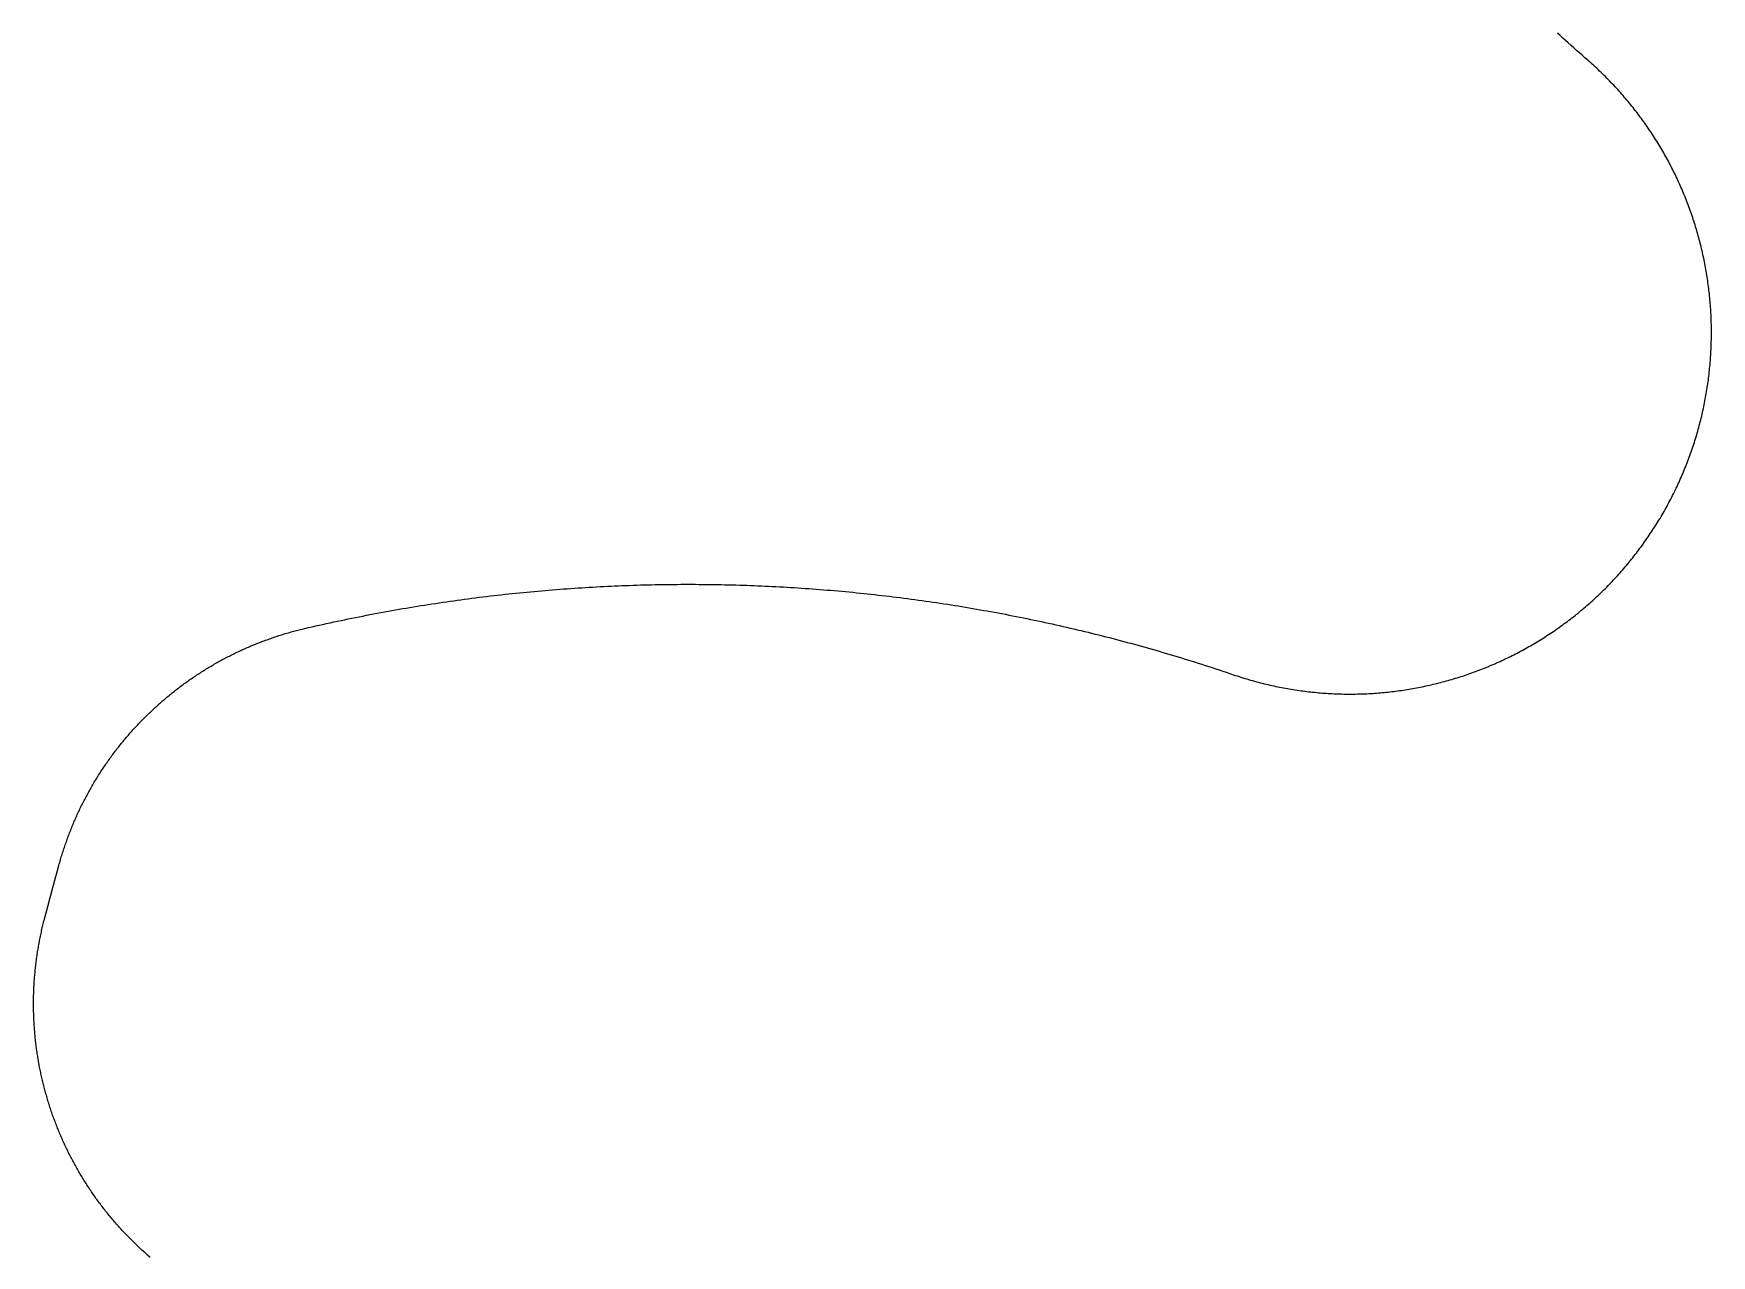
# Model space of a CAD drawing. Header units: millimetres. Extents: x 0 to 300, y 0 to 160.
# Drawn here: x 160.158 to 164.181, y 138.996 to 141.924 of the extents above; entities that cross this region are included whole.
import ezdxf

# ---------------------------------------------------------------- set-up
doc = ezdxf.new("R2010")
doc.units = ezdxf.units.MM
doc.header["$MEASUREMENT"] = 0
doc.layers.add('Layer 1', color=1, linetype='Continuous', true_color=0xff0000)

msp = doc.modelspace()

# ---------------------------------------------------------------- linework, layer by layer
at = {"layer": 'Layer 1'}
msp.add_lwpolyline([(160.4378, 138.9907), (160.4313, 138.9967), (160.4248, 139.0028), (160.4183, 139.0088), (160.4118, 139.0149), (160.4093, 139.0172), (160.4068, 139.0196), (160.4043, 139.0219), (160.4018, 139.0243), (160.3994, 139.0267), (160.3969, 139.0291), (160.3945, 139.0315), (160.3921, 139.0339), (160.3897, 139.0364), (160.3873, 139.0388), (160.3849, 139.0412), (160.3825, 139.0437), (160.3801, 139.0462), (160.3778, 139.0486), (160.3754, 139.0511), (160.3731, 139.0536), (160.3708, 139.0561), (160.3685, 139.0586), (160.3662, 139.0611), (160.3639, 139.0636), (160.3617, 139.0662), (160.3594, 139.0687), (160.3571, 139.0712), (160.3549, 139.0738), (160.3527, 139.0764), (160.3505, 139.0789), (160.3483, 139.0815), (160.3461, 139.0841), (160.3439, 139.0867), (160.3418, 139.0893), (160.3396, 139.0919), (160.3375, 139.0945), (160.3353, 139.0972), (160.3332, 139.0998), (160.3311, 139.1024), (160.329, 139.1051), (160.327, 139.1077), (160.3249, 139.1104), (160.3228, 139.1131), (160.3208, 139.1158), (160.3188, 139.1185), (160.3167, 139.1211), (160.3147, 139.1239), (160.3127, 139.1266), (160.3108, 139.1293), (160.3088, 139.132), (160.3068, 139.1347), (160.3049, 139.1375), (160.303, 139.1402), (160.301, 139.143), (160.2991, 139.1458), (160.2972, 139.1485), (160.2954, 139.1513), (160.2935, 139.1541), (160.2916, 139.1569), (160.2898, 139.1597), (160.2879, 139.1625), (160.2861, 139.1653), (160.2843, 139.1681), (160.2825, 139.1709), (160.2807, 139.1738), (160.279, 139.1766), (160.2772, 139.1794), (160.2754, 139.1823), (160.2737, 139.1851), (160.272, 139.188), (160.2703, 139.1909), (160.2686, 139.1938), (160.2669, 139.1966), (160.2652, 139.1995), (160.2636, 139.2024), (160.2619, 139.2053), (160.2603, 139.2082), (160.2587, 139.2112), (160.257, 139.2141), (160.2554, 139.217), (160.2539, 139.2199), (160.2523, 139.2229), (160.2507, 139.2258), (160.2492, 139.2288), (160.2476, 139.2317), (160.2461, 139.2347), (160.2446, 139.2377), (160.2431, 139.2406), (160.2416, 139.2436), (160.2402, 139.2466), (160.2387, 139.2496), (160.2372, 139.2526), (160.2358, 139.2556), (160.2344, 139.2586), (160.233, 139.2616), (160.2316, 139.2646), (160.2302, 139.2677), (160.2288, 139.2707), (160.2275, 139.2737), (160.2261, 139.2768), (160.2248, 139.2798), (160.2235, 139.2828), (160.2222, 139.2859), (160.2209, 139.289), (160.2196, 139.292), (160.2183, 139.2951), (160.2171, 139.2982), (160.2158, 139.3013), (160.2146, 139.3043), (160.2134, 139.3074), (160.2122, 139.3105), (160.211, 139.3136), (160.2098, 139.3167), (160.2087, 139.3198), (160.2075, 139.3229), (160.2064, 139.3261), (160.2052, 139.3292), (160.2041, 139.3323), (160.203, 139.3354), (160.2019, 139.3386), (160.2009, 139.3417), (160.1998, 139.3449), (160.1988, 139.348), (160.1977, 139.3512), (160.1967, 139.3543), (160.1957, 139.3575), (160.1947, 139.3606), (160.1937, 139.3638), (160.1928, 139.367), (160.1918, 139.3702), (160.1909, 139.3733), (160.1899, 139.3765), (160.189, 139.3797), (160.1881, 139.3829), (160.1872, 139.3861), (160.1863, 139.3893), (160.1855, 139.3925), (160.1846, 139.3957), (160.1838, 139.3989), (160.183, 139.4021), (160.1822, 139.4053), (160.1814, 139.4086), (160.1806, 139.4118), (160.1798, 139.415), (160.1791, 139.4183), (160.1783, 139.4215), (160.1776, 139.4247), (160.1769, 139.428), (160.1762, 139.4312), (160.1755, 139.4345), (160.1748, 139.4377), (160.1741, 139.441), (160.1735, 139.4442), (160.1729, 139.4475), (160.1722, 139.4507), (160.1716, 139.454), (160.171, 139.4573), (160.1704, 139.4605), (160.1699, 139.4638), (160.1693, 139.4671), (160.1688, 139.4704), (160.1683, 139.4736), (160.1677, 139.4769), (160.1672, 139.4802), (160.1668, 139.4835), (160.1663, 139.4868), (160.1658, 139.4901), (160.1654, 139.4934), (160.1649, 139.4967), (160.1645, 139.5), (160.1641, 139.5033), (160.1637, 139.5066), (160.1633, 139.5099), (160.163, 139.5132), (160.1626, 139.5165), (160.1623, 139.5198), (160.162, 139.5231), (160.1617, 139.5264), (160.1614, 139.5298), (160.1611, 139.5331), (160.1608, 139.5364), (160.1606, 139.5397), (160.1603, 139.543), (160.1601, 139.5464), (160.1599, 139.5497), (160.1597, 139.553), (160.1595, 139.5564), (160.1593, 139.5597), (160.1592, 139.563), (160.159, 139.5664), (160.1589, 139.5697), (160.1588, 139.573), (160.1587, 139.5764), (160.1586, 139.5797), (160.1585, 139.5831), (160.1585, 139.5864), (160.1584, 139.5898), (160.1584, 139.5931), (160.1584, 139.5964), (160.1584, 139.5998), (160.1584, 139.6031), (160.1584, 139.6065), (160.1584, 139.6098), (160.1585, 139.6132), (160.1586, 139.6165), (160.1586, 139.6199), (160.1587, 139.6232), (160.1588, 139.6266), (160.159, 139.63), (160.1591, 139.6333), (160.1593, 139.6367), (160.1594, 139.64), (160.1596, 139.6434), (160.1598, 139.6467), (160.16, 139.6501), (160.1602, 139.6534), (160.1605, 139.6568), (160.1607, 139.6602), (160.161, 139.6635), (160.1613, 139.6669), (160.1616, 139.6702), (160.1619, 139.6736), (160.1622, 139.6769), (160.1625, 139.6803), (160.1629, 139.6837), (160.1632, 139.687), (160.1636, 139.6904), (160.164, 139.6937), (160.1644, 139.6971), (160.1648, 139.7004), (160.1653, 139.7038), (160.1657, 139.7072), (160.1662, 139.7105), (160.1667, 139.7139), (160.1672, 139.7172), (160.1677, 139.7206), (160.1682, 139.7239), (160.1687, 139.7273), (160.1693, 139.7306), (160.1699, 139.734), (160.1704, 139.7373), (160.171, 139.7407), (160.1717, 139.744), (160.1723, 139.7474), (160.1729, 139.7507), (160.1736, 139.7541), (160.1742, 139.7574), (160.1749, 139.7608), (160.1756, 139.7641), (160.1763, 139.7675), (160.1771, 139.7708), (160.1778, 139.7741), (160.1786, 139.7775), (160.1793, 139.7808), (160.1801, 139.7841), (160.1809, 139.7875), (160.1817, 139.7908), (160.1826, 139.7941), (160.1834, 139.7975), (160.1843, 139.8008), (160.1844, 139.8013), (160.1845, 139.8018), (160.1847, 139.8023), (160.1848, 139.8028), (160.1849, 139.8033), (160.1851, 139.8039), (160.1852, 139.8044), (160.1853, 139.8049), (160.1855, 139.8054), (160.1856, 139.8059), (160.1857, 139.8064), (160.1859, 139.8069), (160.186, 139.8074), (160.1861, 139.8079), (160.1863, 139.8084), (160.1864, 139.809), (160.1865, 139.8095), (160.1867, 139.81), (160.1868, 139.8105), (160.1869, 139.811), (160.1871, 139.8115), (160.1872, 139.812), (160.1874, 139.8125), (160.1875, 139.813), (160.1876, 139.8135), (160.1878, 139.8141), (160.1879, 139.8146), (160.188, 139.8151), (160.1882, 139.8156), (160.1883, 139.8161), (160.1884, 139.8166), (160.1886, 139.8171), (160.1887, 139.8176), (160.1888, 139.8181), (160.189, 139.8187), (160.1891, 139.8192), (160.1892, 139.8197), (160.1894, 139.8202), (160.1895, 139.8207), (160.1896, 139.8212), (160.1898, 139.8217), (160.1899, 139.8222), (160.19, 139.8227), (160.1902, 139.8232), (160.1903, 139.8238), (160.1904, 139.8243), (160.1906, 139.8248), (160.1907, 139.8253), (160.1908, 139.8258), (160.191, 139.8263), (160.1911, 139.8268), (160.1912, 139.8273), (160.1914, 139.8278), (160.1915, 139.8283), (160.1916, 139.8289), (160.1918, 139.8294), (160.1919, 139.8299), (160.192, 139.8304), (160.1922, 139.8309), (160.1923, 139.8314), (160.1924, 139.8319), (160.1926, 139.8324), (160.1927, 139.8329), (160.1929, 139.8334), (160.193, 139.834), (160.1931, 139.8345), (160.1933, 139.835), (160.1934, 139.8355), (160.1935, 139.836), (160.1937, 139.8365), (160.1938, 139.837), (160.1939, 139.8375), (160.1941, 139.838), (160.1942, 139.8385), (160.1943, 139.8391), (160.1945, 139.8396), (160.1946, 139.8401), (160.1947, 139.8406), (160.1949, 139.8411), (160.195, 139.8416), (160.1951, 139.8421), (160.1953, 139.8426), (160.1954, 139.8431), (160.1956, 139.8436), (160.1957, 139.8442), (160.1958, 139.8447), (160.196, 139.8452), (160.1961, 139.8457), (160.1962, 139.8462), (160.1964, 139.8467), (160.1965, 139.8472), (160.1966, 139.8477), (160.1968, 139.8482), (160.1969, 139.8487), (160.197, 139.8493), (160.1972, 139.8498), (160.1973, 139.8503), (160.1974, 139.8508), (160.1976, 139.8513), (160.1977, 139.8518), (160.1979, 139.8523), (160.198, 139.8528), (160.1981, 139.8533), (160.1983, 139.8538), (160.1984, 139.8544), (160.1985, 139.8549), (160.1987, 139.8554), (160.1988, 139.8559), (160.1989, 139.8564), (160.1991, 139.8569), (160.1992, 139.8574), (160.1993, 139.8579), (160.1995, 139.8584), (160.1996, 139.8589), (160.1998, 139.8595), (160.1999, 139.86), (160.2, 139.8605), (160.2002, 139.861), (160.2003, 139.8615), (160.2004, 139.862), (160.2006, 139.8625), (160.2007, 139.863), (160.2008, 139.8635), (160.201, 139.864), (160.2011, 139.8646), (160.2013, 139.8651), (160.2014, 139.8656), (160.2015, 139.8661), (160.2017, 139.8666), (160.2018, 139.8671), (160.2019, 139.8676), (160.2021, 139.8681), (160.2022, 139.8686), (160.2023, 139.8691), (160.2025, 139.8697), (160.2026, 139.8702), (160.2028, 139.8707), (160.2029, 139.8712), (160.203, 139.8717), (160.2032, 139.8722), (160.2033, 139.8727), (160.2034, 139.8732), (160.2036, 139.8737), (160.2037, 139.8742), (160.2039, 139.8748), (160.204, 139.8753), (160.2041, 139.8758), (160.2043, 139.8763), (160.2044, 139.8768), (160.2045, 139.8773), (160.2047, 139.8778), (160.2048, 139.8783), (160.2049, 139.8788), (160.2051, 139.8793), (160.2052, 139.8799), (160.2054, 139.8804), (160.2055, 139.8809), (160.2056, 139.8814), (160.2058, 139.8819), (160.2059, 139.8824), (160.206, 139.8829), (160.2062, 139.8834), (160.2063, 139.8839), (160.2065, 139.8844), (160.2066, 139.8849), (160.2067, 139.8855), (160.2069, 139.886), (160.207, 139.8865), (160.2071, 139.887), (160.2073, 139.8875), (160.2074, 139.888), (160.2076, 139.8885), (160.2077, 139.889), (160.2078, 139.8895), (160.208, 139.89), (160.2081, 139.8906), (160.2082, 139.8911), (160.2084, 139.8916), (160.2085, 139.8921), (160.2087, 139.8926), (160.2088, 139.8931), (160.2089, 139.8936), (160.2091, 139.8941), (160.2092, 139.8946), (160.2094, 139.8951), (160.2095, 139.8956), (160.2096, 139.8962), (160.2098, 139.8967), (160.2099, 139.8972), (160.21, 139.8977), (160.2102, 139.8982), (160.2103, 139.8987), (160.2105, 139.8992), (160.2106, 139.8997), (160.2107, 139.9002), (160.2109, 139.9007), (160.211, 139.9012), (160.2111, 139.9018), (160.2113, 139.9023), (160.2114, 139.9028), (160.2116, 139.9033), (160.2117, 139.9038), (160.2118, 139.9043), (160.212, 139.9048), (160.2121, 139.9053), (160.2123, 139.9058), (160.2124, 139.9063), (160.2125, 139.9068), (160.2127, 139.9074), (160.2128, 139.9079), (160.213, 139.9084), (160.2131, 139.9089), (160.2132, 139.9094), (160.2134, 139.9099), (160.2135, 139.9104), (160.2136, 139.9109), (160.2138, 139.9114), (160.2139, 139.9119), (160.2141, 139.9124), (160.2142, 139.9129), (160.2143, 139.9135), (160.2145, 139.914), (160.2146, 139.9145), (160.2148, 139.915), (160.2149, 139.9155), (160.215, 139.916), (160.2152, 139.9165), (160.2153, 139.917), (160.2155, 139.9175), (160.2156, 139.918), (160.2157, 139.9185), (160.2159, 139.9191), (160.216, 139.9196), (160.2162, 139.9201), (160.2163, 139.9206), (160.2164, 139.9211), (160.2166, 139.9216), (160.2167, 139.9221), (160.2169, 139.9226), (160.217, 139.9231), (160.2171, 139.9236), (160.2173, 139.9241), (160.2174, 139.9246), (160.2175, 139.9252), (160.2177, 139.9257), (160.2178, 139.9262), (160.218, 139.9267), (160.2181, 139.9272), (160.2182, 139.9277), (160.2184, 139.9282), (160.2185, 139.9287), (160.2187, 139.9292), (160.2188, 139.9297), (160.2189, 139.9302), (160.2191, 139.9307), (160.2192, 139.9312), (160.2201, 139.9346), (160.2211, 139.9379), (160.222, 139.9412), (160.223, 139.9445), (160.2239, 139.9478), (160.2249, 139.951), (160.2259, 139.9543), (160.2269, 139.9576), (160.228, 139.9608), (160.229, 139.9641), (160.23, 139.9673), (160.2311, 139.9706), (160.2322, 139.9738), (160.2333, 139.9771), (160.2344, 139.9803), (160.2355, 139.9835), (160.2366, 139.9867), (160.2378, 139.9899), (160.2389, 139.9931), (160.2401, 139.9963), (160.2413, 139.9995), (160.2425, 140.0027), (160.2437, 140.0059), (160.2449, 140.009), (160.2461, 140.0122), (160.2474, 140.0153), (160.2486, 140.0185), (160.2499, 140.0216), (160.2512, 140.0248), (160.2525, 140.0279), (160.2538, 140.031), (160.2551, 140.0341), (160.2565, 140.0372), (160.2578, 140.0403), (160.2592, 140.0434), (160.2605, 140.0465), (160.2619, 140.0496), (160.2633, 140.0526), (160.2647, 140.0557), (160.2662, 140.0588), (160.2676, 140.0618), (160.269, 140.0649), (160.2705, 140.0679), (160.272, 140.0709), (160.2735, 140.0739), (160.2749, 140.0769), (160.2765, 140.0799), (160.278, 140.0829), (160.2795, 140.0859), (160.281, 140.0889), (160.2826, 140.0919), (160.2842, 140.0949), (160.2858, 140.0978), (160.2873, 140.1008), (160.2889, 140.1037), (160.2906, 140.1067), (160.2922, 140.1096), (160.2938, 140.1125), (160.2955, 140.1154), (160.2971, 140.1183), (160.2988, 140.1212), (160.3005, 140.1241), (160.3022, 140.127), (160.3039, 140.1299), (160.3056, 140.1327), (160.3074, 140.1356), (160.3091, 140.1384), (160.3109, 140.1413), (160.3126, 140.1441), (160.3144, 140.1469), (160.3162, 140.1498), (160.318, 140.1526), (160.3198, 140.1554), (160.3216, 140.1582), (160.3235, 140.161), (160.3253, 140.1637), (160.3272, 140.1665), (160.329, 140.1693), (160.3309, 140.172), (160.3328, 140.1748), (160.3347, 140.1775), (160.3366, 140.1802), (160.3386, 140.1829), (160.3405, 140.1857), (160.3424, 140.1884), (160.3444, 140.191), (160.3464, 140.1937), (160.3483, 140.1964), (160.3503, 140.1991), (160.3523, 140.2017), (160.3543, 140.2044), (160.3564, 140.207), (160.3584, 140.2097), (160.3604, 140.2123), (160.3625, 140.2149), (160.3645, 140.2175), (160.3666, 140.2201), (160.3687, 140.2227), (160.3708, 140.2253), (160.3729, 140.2278), (160.375, 140.2304), (160.3771, 140.2329), (160.3793, 140.2355), (160.3814, 140.238), (160.3836, 140.2405), (160.3858, 140.2431), (160.3879, 140.2456), (160.3901, 140.2481), (160.3923, 140.2505), (160.3945, 140.253), (160.3967, 140.2555), (160.399, 140.258), (160.4012, 140.2604), (160.4035, 140.2628), (160.4057, 140.2653), (160.408, 140.2677), (160.4103, 140.2701), (160.4126, 140.2725), (160.4149, 140.2749), (160.4172, 140.2773), (160.4195, 140.2797), (160.4218, 140.282), (160.4241, 140.2844), (160.4265, 140.2867), (160.4288, 140.2891), (160.4312, 140.2914), (160.4336, 140.2937), (160.436, 140.296), (160.4384, 140.2983), (160.4408, 140.3006), (160.4432, 140.3029), (160.4456, 140.3051), (160.448, 140.3074), (160.4505, 140.3096), (160.4529, 140.3119), (160.4554, 140.3141), (160.4579, 140.3163), (160.4603, 140.3185), (160.4628, 140.3207), (160.4653, 140.3229), (160.4678, 140.325), (160.4704, 140.3272), (160.4729, 140.3294), (160.4754, 140.3315), (160.478, 140.3336), (160.4805, 140.3358), (160.4831, 140.3379), (160.4856, 140.34), (160.4882, 140.3421), (160.4908, 140.3441), (160.4934, 140.3462), (160.496, 140.3483), (160.4986, 140.3503), (160.5012, 140.3524), (160.5039, 140.3544), (160.5065, 140.3564), (160.5092, 140.3584), (160.5118, 140.3604), (160.5145, 140.3624), (160.5172, 140.3644), (160.5198, 140.3663), (160.5225, 140.3683), (160.5252, 140.3702), (160.5279, 140.3721), (160.5307, 140.3741), (160.5334, 140.376), (160.5361, 140.3779), (160.5389, 140.3797), (160.5416, 140.3816), (160.5444, 140.3835), (160.5471, 140.3853), (160.5499, 140.3872), (160.5527, 140.389), (160.5555, 140.3908), (160.5583, 140.3926), (160.5611, 140.3944), (160.5639, 140.3962), (160.5667, 140.398), (160.5696, 140.3997), (160.5724, 140.4015), (160.5752, 140.4032), (160.5781, 140.405), (160.581, 140.4067), (160.5838, 140.4084), (160.5867, 140.4101), (160.5896, 140.4117), (160.5925, 140.4134), (160.5954, 140.4151), (160.5983, 140.4167), (160.6012, 140.4183), (160.6041, 140.42), (160.6071, 140.4216), (160.61, 140.4232), (160.6129, 140.4248), (160.6159, 140.4263), (160.6189, 140.4279), (160.6218, 140.4294), (160.6248, 140.431), (160.6278, 140.4325), (160.6308, 140.434), (160.6338, 140.4355), (160.6368, 140.437), (160.6398, 140.4385), (160.6428, 140.44), (160.6458, 140.4414), (160.6489, 140.4429), (160.6519, 140.4443), (160.655, 140.4457), (160.658, 140.4471), (160.6611, 140.4485), (160.6641, 140.4499), (160.6672, 140.4512), (160.6703, 140.4526), (160.6734, 140.4539), (160.6765, 140.4553), (160.6796, 140.4566), (160.6827, 140.4579), (160.6858, 140.4592), (160.6889, 140.4605), (160.6921, 140.4617), (160.6952, 140.463), (160.6983, 140.4642), (160.7015, 140.4654), (160.7046, 140.4667), (160.7078, 140.4679), (160.711, 140.469), (160.7141, 140.4702), (160.7173, 140.4714), (160.7205, 140.4725), (160.7237, 140.4737), (160.7269, 140.4748), (160.7301, 140.4759), (160.7333, 140.477), (160.7365, 140.4781), (160.7397, 140.4792), (160.743, 140.4802), (160.7462, 140.4813), (160.7495, 140.4823), (160.7527, 140.4833), (160.756, 140.4843), (160.7592, 140.4853), (160.7625, 140.4863), (160.7658, 140.4873), (160.769, 140.4882), (160.7723, 140.4891), (160.7756, 140.4901), (160.7789, 140.491), (160.7822, 140.4919), (160.7855, 140.4928), (160.7888, 140.4936), (160.7921, 140.4945), (160.7955, 140.4953), (160.7988, 140.4962), (160.8021, 140.497), (160.8055, 140.4978), (160.8088, 140.4986), (160.8175, 140.5006), (160.8261, 140.5026), (160.8348, 140.5045), (160.8434, 140.5065), (160.8521, 140.5084), (160.8607, 140.5103), (160.8694, 140.5122), (160.8781, 140.5141), (160.8867, 140.5159), (160.8954, 140.5178), (160.9041, 140.5196), (160.9128, 140.5214), (160.9214, 140.5232), (160.9301, 140.5249), (160.9388, 140.5267), (160.9475, 140.5284), (160.9562, 140.5301), (160.9649, 140.5318), (160.9736, 140.5334), (160.9823, 140.5351), (160.991, 140.5367), (160.9997, 140.5383), (161.0084, 140.5399), (161.0171, 140.5414), (161.0258, 140.543), (161.0345, 140.5445), (161.0432, 140.546), (161.0519, 140.5475), (161.0607, 140.549), (161.0694, 140.5504), (161.0781, 140.5518), (161.0868, 140.5533), (161.0956, 140.5546), (161.1043, 140.556), (161.113, 140.5574), (161.1218, 140.5587), (161.1305, 140.56), (161.1392, 140.5613), (161.148, 140.5626), (161.1567, 140.5638), (161.1655, 140.5651), (161.1742, 140.5663), (161.1829, 140.5675), (161.1917, 140.5687), (161.2004, 140.5698), (161.2092, 140.571), (161.2179, 140.5721), (161.2267, 140.5732), (161.2355, 140.5743), (161.2442, 140.5754), (161.253, 140.5764), (161.2617, 140.5774), (161.2705, 140.5784), (161.2793, 140.5794), (161.288, 140.5804), (161.2968, 140.5813), (161.3056, 140.5823), (161.3143, 140.5832), (161.3231, 140.5841), (161.3319, 140.585), (161.3406, 140.5858), (161.3494, 140.5866), (161.3582, 140.5875), (161.367, 140.5883), (161.3757, 140.589), (161.3845, 140.5898), (161.3933, 140.5905), (161.4021, 140.5912), (161.4109, 140.5919), (161.4196, 140.5926), (161.4284, 140.5933), (161.4372, 140.5939), (161.446, 140.5946), (161.4548, 140.5952), (161.4636, 140.5958), (161.4724, 140.5963), (161.4811, 140.5969), (161.4899, 140.5974), (161.4987, 140.5979), (161.5075, 140.5984), (161.5163, 140.5989), (161.5251, 140.5993), (161.5339, 140.5997), (161.5427, 140.6002), (161.5515, 140.6006), (161.5602, 140.6009), (161.569, 140.6013), (161.5778, 140.6016), (161.5866, 140.6019), (161.5954, 140.6022), (161.6042, 140.6025), (161.613, 140.6028), (161.6218, 140.603), (161.6306, 140.6032), (161.6394, 140.6034), (161.6482, 140.6036), (161.657, 140.6038), (161.6658, 140.6039), (161.6746, 140.6041), (161.6834, 140.6042), (161.6922, 140.6043), (161.7009, 140.6043), (161.7097, 140.6044), (161.7185, 140.6044), (161.7273, 140.6044), (161.7361, 140.6044), (161.7449, 140.6044), (161.7537, 140.6043), (161.7625, 140.6043), (161.7713, 140.6042), (161.7801, 140.6041), (161.7889, 140.604), (161.7977, 140.6038), (161.8065, 140.6037), (161.8152, 140.6035), (161.824, 140.6033), (161.8328, 140.6031), (161.8416, 140.6028), (161.8504, 140.6026), (161.8592, 140.6023), (161.868, 140.602), (161.8768, 140.6017), (161.8855, 140.6014), (161.8943, 140.601), (161.9031, 140.6006), (161.9119, 140.6003), (161.9207, 140.5998), (161.9294, 140.5994), (161.9382, 140.599), (161.947, 140.5985), (161.9558, 140.598), (161.9646, 140.5975), (161.9733, 140.597), (161.9821, 140.5965), (161.9909, 140.5959), (161.9997, 140.5953), (162.0084, 140.5947), (162.0172, 140.5941), (162.026, 140.5935), (162.0347, 140.5928), (162.0435, 140.5921), (162.0523, 140.5914), (162.061, 140.5907), (162.0698, 140.59), (162.0785, 140.5892), (162.0873, 140.5885), (162.0961, 140.5877), (162.1048, 140.5869), (162.1136, 140.586), (162.1223, 140.5852), (162.1311, 140.5843), (162.1398, 140.5834), (162.1486, 140.5825), (162.1573, 140.5816), (162.166, 140.5807), (162.1748, 140.5797), (162.1835, 140.5787), (162.1923, 140.5777), (162.201, 140.5767), (162.2097, 140.5757), (162.2185, 140.5746), (162.2272, 140.5735), (162.2359, 140.5725), (162.2447, 140.5713), (162.2534, 140.5702), (162.2621, 140.5691), (162.2708, 140.5679), (162.2795, 140.5667), (162.2883, 140.5655), (162.297, 140.5643), (162.3057, 140.563), (162.3144, 140.5618), (162.3231, 140.5605), (162.3318, 140.5592), (162.3405, 140.5578), (162.3492, 140.5565), (162.3579, 140.5551), (162.3666, 140.5538), (162.3753, 140.5524), (162.384, 140.5509), (162.3927, 140.5495), (162.4013, 140.5481), (162.41, 140.5466), (162.4187, 140.5451), (162.4274, 140.5436), (162.4361, 140.542), (162.4447, 140.5405), (162.4534, 140.5389), (162.4621, 140.5373), (162.4707, 140.5357), (162.4794, 140.5341), (162.488, 140.5325), (162.4967, 140.5308), (162.5053, 140.5291), (162.514, 140.5274), (162.5226, 140.5257), (162.5313, 140.524), (162.5399, 140.5222), (162.5485, 140.5204), (162.5572, 140.5186), (162.5658, 140.5168), (162.5744, 140.515), (162.583, 140.5131), (162.5917, 140.5112), (162.6003, 140.5094), (162.6089, 140.5074), (162.6175, 140.5055), (162.6261, 140.5036), (162.6347, 140.5016), (162.6433, 140.4996), (162.6519, 140.4976), (162.6605, 140.4956), (162.6691, 140.4935), (162.6777, 140.4915), (162.6862, 140.4894), (162.6948, 140.4873), (162.7034, 140.4852), (162.712, 140.483), (162.7205, 140.4809), (162.7291, 140.4787), (162.7376, 140.4765), (162.7462, 140.4743), (162.7547, 140.4721), (162.7633, 140.4698), (162.7718, 140.4675), (162.7804, 140.4653), (162.7889, 140.463), (162.7974, 140.4606), (162.806, 140.4583), (162.8145, 140.4559), (162.823, 140.4535), (162.8315, 140.4511), (162.84, 140.4487), (162.8485, 140.4463), (162.857, 140.4438), (162.8655, 140.4413), (162.874, 140.4388), (162.8825, 140.4363), (162.891, 140.4338), (162.8995, 140.4312), (162.9079, 140.4287), (162.9164, 140.4261), (162.9249, 140.4235), (162.9333, 140.4208), (162.9418, 140.4182), (162.9502, 140.4155), (162.9587, 140.4128), (162.9671, 140.4101), (162.9756, 140.4074), (162.984, 140.4046), (162.9924, 140.4019), (163.0009, 140.3991), (163.0093, 140.3963), (163.0177, 140.3935), (163.0261, 140.3907), (163.0345, 140.3878), (163.0391, 140.3862), (163.0437, 140.3847), (163.0483, 140.3832), (163.0529, 140.3817), (163.0575, 140.3803), (163.0621, 140.3789), (163.0667, 140.3775), (163.0713, 140.3761), (163.076, 140.3748), (163.0806, 140.3735), (163.0852, 140.3722), (163.0898, 140.3709), (163.0945, 140.3697), (163.0991, 140.3685), (163.1037, 140.3673), (163.1084, 140.3662), (163.113, 140.3651), (163.1177, 140.364), (163.1223, 140.3629), (163.1269, 140.3618), (163.1316, 140.3608), (163.1362, 140.3598), (163.1409, 140.3589), (163.1455, 140.3579), (163.1502, 140.357), (163.1548, 140.3561), (163.1595, 140.3553), (163.1641, 140.3544), (163.1688, 140.3536), (163.1735, 140.3528), (163.1781, 140.3521), (163.1828, 140.3513), (163.1874, 140.3506), (163.1921, 140.35), (163.1968, 140.3493), (163.2014, 140.3487), (163.2061, 140.3481), (163.2107, 140.3475), (163.2154, 140.347), (163.2201, 140.3464), (163.2247, 140.3459), (163.2294, 140.3455), (163.2341, 140.345), (163.2387, 140.3446), (163.2434, 140.3442), (163.248, 140.3438), (163.2527, 140.3435), (163.2573, 140.3432), (163.262, 140.3429), (163.2667, 140.3426), (163.2713, 140.3423), (163.276, 140.3421), (163.2806, 140.3419), (163.2853, 140.3418), (163.2899, 140.3416), (163.2946, 140.3415), (163.2992, 140.3414), (163.3039, 140.3413), (163.3085, 140.3413), (163.3131, 140.3413), (163.3178, 140.3413), (163.3224, 140.3413), (163.3271, 140.3414), (163.3317, 140.3415), (163.3363, 140.3416), (163.3409, 140.3417), (163.3456, 140.3419), (163.3502, 140.342), (163.3548, 140.3422), (163.3594, 140.3425), (163.364, 140.3427), (163.3686, 140.343), (163.3733, 140.3433), (163.3779, 140.3436), (163.3825, 140.344), (163.3871, 140.3444), (163.3916, 140.3448), (163.3962, 140.3452), (163.4008, 140.3456), (163.4054, 140.3461), (163.41, 140.3466), (163.4146, 140.3471), (163.4191, 140.3477), (163.4237, 140.3483), (163.4283, 140.3489), (163.4328, 140.3495), (163.4374, 140.3501), (163.4419, 140.3508), (163.4465, 140.3515), (163.451, 140.3522), (163.4555, 140.3529), (163.4601, 140.3537), (163.4646, 140.3545), (163.4691, 140.3553), (163.4736, 140.3561), (163.4781, 140.357), (163.4826, 140.3579), (163.4871, 140.3588), (163.4916, 140.3597), (163.4961, 140.3607), (163.5006, 140.3616), (163.505, 140.3626), (163.5095, 140.3636), (163.514, 140.3647), (163.5184, 140.3658), (163.5229, 140.3669), (163.5273, 140.368), (163.5318, 140.3691), (163.5362, 140.3703), (163.5406, 140.3715), (163.545, 140.3727), (163.5494, 140.3739), (163.5538, 140.3752), (163.5582, 140.3764), (163.5626, 140.3777), (163.567, 140.3791), (163.5714, 140.3804), (163.5757, 140.3818), (163.5801, 140.3832), (163.5845, 140.3846), (163.5888, 140.386), (163.5931, 140.3875), (163.5975, 140.389), (163.6018, 140.3905), (163.6061, 140.392), (163.6104, 140.3936), (163.6147, 140.3951), (163.619, 140.3967), (163.6233, 140.3984), (163.6275, 140.4), (163.6318, 140.4017), (163.636, 140.4034), (163.6403, 140.4051), (163.6445, 140.4068), (163.6487, 140.4086), (163.653, 140.4103), (163.6572, 140.4121), (163.6614, 140.414), (163.6656, 140.4158), (163.6697, 140.4177), (163.6739, 140.4196), (163.6781, 140.4215), (163.6822, 140.4234), (163.6864, 140.4254), (163.6905, 140.4273), (163.6946, 140.4293), (163.6987, 140.4313), (163.7028, 140.4334), (163.7069, 140.4355), (163.711, 140.4375), (163.715, 140.4396), (163.7191, 140.4418), (163.7232, 140.4439), (163.7272, 140.4461), (163.7312, 140.4483), (163.7352, 140.4505), (163.7392, 140.4527), (163.7432, 140.455), (163.7472, 140.4573), (163.7512, 140.4596), (163.7551, 140.4619), (163.7591, 140.4642), (163.763, 140.4666), (163.7669, 140.469), (163.7708, 140.4714), (163.7747, 140.4738), (163.7786, 140.4763), (163.7825, 140.4788), (163.7864, 140.4813), (163.7902, 140.4838), (163.7941, 140.4863), (163.7979, 140.4889), (163.8017, 140.4914), (163.8055, 140.494), (163.8093, 140.4967), (163.813, 140.4993), (163.8168, 140.5019), (163.8206, 140.5046), (163.8243, 140.5073), (163.828, 140.5101), (163.8317, 140.5128), (163.8354, 140.5156), (163.8391, 140.5183), (163.8428, 140.5212), (163.8464, 140.524), (163.8501, 140.5268), (163.8537, 140.5297), (163.8573, 140.5326), (163.8609, 140.5355), (163.8645, 140.5384), (163.868, 140.5414), (163.8716, 140.5443), (163.8751, 140.5473), (163.8787, 140.5503), (163.8822, 140.5534), (163.8857, 140.5564), (163.8891, 140.5595), (163.8926, 140.5626), (163.8961, 140.5657), (163.8995, 140.5688), (163.9029, 140.572), (163.9063, 140.5751), (163.9097, 140.5783), (163.9131, 140.5815), (163.9164, 140.5848), (163.9198, 140.588), (163.9231, 140.5913), (163.9264, 140.5946), (163.9297, 140.5979), (163.933, 140.6012), (163.9363, 140.6045), (163.9395, 140.6079), (163.9427, 140.6113), (163.9459, 140.6147), (163.9491, 140.6181), (163.9523, 140.6216), (163.9555, 140.625), (163.9586, 140.6285), (163.9618, 140.632), (163.9649, 140.6355), (163.968, 140.6391), (163.971, 140.6426), (163.9741, 140.6462), (163.9771, 140.6498), (163.9802, 140.6534), (163.9832, 140.6571), (163.9862, 140.6607), (163.9891, 140.6644), (163.9921, 140.6681), (163.995, 140.6718), (163.9979, 140.6756), (164.0008, 140.6793), (164.0037, 140.6831), (164.0066, 140.6869), (164.0094, 140.6907), (164.0123, 140.6945), (164.0151, 140.6983), (164.0179, 140.7022), (164.0206, 140.7061), (164.0234, 140.71), (164.0261, 140.7139), (164.0288, 140.7178), (164.0315, 140.7218), (164.0342, 140.7258), (164.0368, 140.7298), (164.0395, 140.7338), (164.0421, 140.7378), (164.0447, 140.7419), (164.0473, 140.7459), (164.0498, 140.75), (164.0524, 140.7541), (164.0549, 140.7582), (164.0574, 140.7624), (164.0598, 140.7665), (164.0623, 140.7707), (164.0647, 140.7749), (164.0671, 140.7791), (164.0695, 140.7833), (164.0719, 140.7875), (164.0742, 140.7918), (164.0765, 140.796), (164.0788, 140.8003), (164.0811, 140.8045), (164.0833, 140.8088), (164.0855, 140.8131), (164.0877, 140.8173), (164.0898, 140.8216), (164.092, 140.8259), (164.0941, 140.8302), (164.0961, 140.8345), (164.0982, 140.8389), (164.1002, 140.8432), (164.1022, 140.8475), (164.1042, 140.8519), (164.1061, 140.8562), (164.1081, 140.8606), (164.11, 140.8649), (164.1118, 140.8693), (164.1137, 140.8737), (164.1155, 140.878), (164.1173, 140.8824), (164.1191, 140.8868), (164.1208, 140.8912), (164.1225, 140.8956), (164.1242, 140.9), (164.1259, 140.9045), (164.1275, 140.9089), (164.1291, 140.9133), (164.1307, 140.9177), (164.1323, 140.9222), (164.1338, 140.9266), (164.1354, 140.9311), (164.1369, 140.9355), (164.1383, 140.94), (164.1398, 140.9445), (164.1412, 140.9489), (164.1426, 140.9534), (164.1439, 140.9579), (164.1453, 140.9624), (164.1466, 140.9669), (164.1479, 140.9714), (164.1491, 140.9759), (164.1504, 140.9804), (164.1516, 140.9849), (164.1528, 140.9894), (164.1539, 140.9939), (164.1551, 140.9984), (164.1562, 141.0029), (164.1573, 141.0075), (164.1584, 141.012), (164.1594, 141.0165), (164.1604, 141.0211), (164.1614, 141.0256), (164.1624, 141.0302), (164.1633, 141.0347), (164.1642, 141.0393), (164.1651, 141.0438), (164.166, 141.0484), (164.1668, 141.0529), (164.1676, 141.0575), (164.1684, 141.062), (164.1692, 141.0666), (164.1699, 141.0712), (164.1706, 141.0757), (164.1713, 141.0803), (164.172, 141.0849), (164.1726, 141.0895), (164.1733, 141.094), (164.1738, 141.0986), (164.1744, 141.1032), (164.175, 141.1078), (164.1755, 141.1124), (164.176, 141.1169), (164.1764, 141.1215), (164.1769, 141.1261), (164.1773, 141.1307), (164.1777, 141.1353), (164.1781, 141.1399), (164.1784, 141.1445), (164.1787, 141.1491), (164.179, 141.1537), (164.1793, 141.1582), (164.1796, 141.1628), (164.1798, 141.1674), (164.18, 141.172), (164.1802, 141.1766), (164.1803, 141.1812), (164.1804, 141.1858), (164.1805, 141.1904), (164.1806, 141.195), (164.1807, 141.1996), (164.1807, 141.2041), (164.1807, 141.2087), (164.1807, 141.2133), (164.1806, 141.2179), (164.1806, 141.2225), (164.1805, 141.2271), (164.1804, 141.2317), (164.1802, 141.2362), (164.1801, 141.2408), (164.1799, 141.2454), (164.1797, 141.25), (164.1794, 141.2546), (164.1792, 141.2591), (164.1789, 141.2637), (164.1786, 141.2683), (164.1782, 141.2728), (164.1779, 141.2774), (164.1775, 141.282), (164.1771, 141.2865), (164.1767, 141.2911), (164.1762, 141.2956), (164.1757, 141.3002), (164.1752, 141.3047), (164.1747, 141.3093), (164.1742, 141.3138), (164.1736, 141.3184), (164.173, 141.3229), (164.1724, 141.3274), (164.1717, 141.332), (164.1711, 141.3365), (164.1704, 141.341), (164.1697, 141.3455), (164.1689, 141.35), (164.1682, 141.3546), (164.1674, 141.3591), (164.1666, 141.3636), (164.1657, 141.3681), (164.1649, 141.3726), (164.164, 141.377), (164.1631, 141.3815), (164.1622, 141.386), (164.1612, 141.3905), (164.1602, 141.395), (164.1592, 141.3994), (164.1582, 141.4039), (164.1572, 141.4083), (164.1561, 141.4128), (164.155, 141.4172), (164.1539, 141.4217), (164.1527, 141.4261), (164.1516, 141.4305), (164.1504, 141.435), (164.1492, 141.4394), (164.148, 141.4438), (164.1467, 141.4482), (164.1454, 141.4526), (164.1441, 141.457), (164.1428, 141.4614), (164.1414, 141.4658), (164.1401, 141.4701), (164.1387, 141.4745), (164.1372, 141.4789), (164.1358, 141.4832), (164.1343, 141.4876), (164.1328, 141.4919), (164.1313, 141.4962), (164.1298, 141.5006), (164.1282, 141.5049), (164.1266, 141.5092), (164.125, 141.5135), (164.1234, 141.5178), (164.1218, 141.5221), (164.1201, 141.5263), (164.1184, 141.5306), (164.1167, 141.5349), (164.1149, 141.5391), (164.1131, 141.5434), (164.1114, 141.5476), (164.1095, 141.5518), (164.1077, 141.5561), (164.1058, 141.5603), (164.104, 141.5645), (164.1021, 141.5687), (164.1001, 141.5729), (164.0982, 141.577), (164.0962, 141.5812), (164.0942, 141.5854), (164.0922, 141.5895), (164.0901, 141.5937), (164.0881, 141.5978), (164.086, 141.6019), (164.0839, 141.606), (164.0817, 141.6101), (164.0796, 141.6142), (164.0774, 141.6183), (164.0752, 141.6224), (164.073, 141.6264), (164.0707, 141.6305), (164.0685, 141.6345), (164.0662, 141.6386), (164.0638, 141.6426), (164.0615, 141.6466), (164.0591, 141.6506), (164.0568, 141.6546), (164.0544, 141.6585), (164.0519, 141.6625), (164.0495, 141.6665), (164.047, 141.6704), (164.0445, 141.6743), (164.042, 141.6783), (164.0394, 141.6822), (164.0369, 141.6861), (164.0343, 141.6899), (164.0317, 141.6938), (164.0291, 141.6977), (164.0264, 141.7015), (164.0237, 141.7054), (164.021, 141.7092), (164.0183, 141.713), (164.0156, 141.7168), (164.0128, 141.7206), (164.01, 141.7243), (164.0072, 141.7281), (164.0044, 141.7319), (164.0015, 141.7356), (163.9986, 141.7393), (163.9957, 141.743), (163.9928, 141.7467), (163.9899, 141.7504), (163.9869, 141.7541), (163.9839, 141.7577), (163.9809, 141.7614), (163.9779, 141.765), (163.9748, 141.7686), (163.9718, 141.7722), (163.9687, 141.7758), (163.9655, 141.7793), (163.9624, 141.7829), (163.9592, 141.7864), (163.9561, 141.79), (163.9528, 141.7935), (163.9496, 141.797), (163.9464, 141.8005), (163.9431, 141.8039), (163.9398, 141.8074), (163.9365, 141.8108), (163.9331, 141.8142), (163.9298, 141.8176), (163.9264, 141.821), (163.923, 141.8244), (163.9196, 141.8278), (163.9161, 141.8311), (163.9126, 141.8344), (163.9092, 141.8378), (163.9056, 141.8411), (163.9021, 141.8443), (163.8985, 141.8476), (163.895, 141.8509), (163.8914, 141.8541), (163.8877, 141.8573), (163.8841, 141.8605), (163.8774, 141.8663), (163.8708, 141.8722), (163.8641, 141.8781), (163.8575, 141.884), (163.8508, 141.8899), (163.8442, 141.8958), (163.8376, 141.9017), (163.8311, 141.9076), (163.8245, 141.9136), (163.8179, 141.9196), (163.8114, 141.9255)], dxfattribs=at)

doc.saveas('drawing.dxf')
